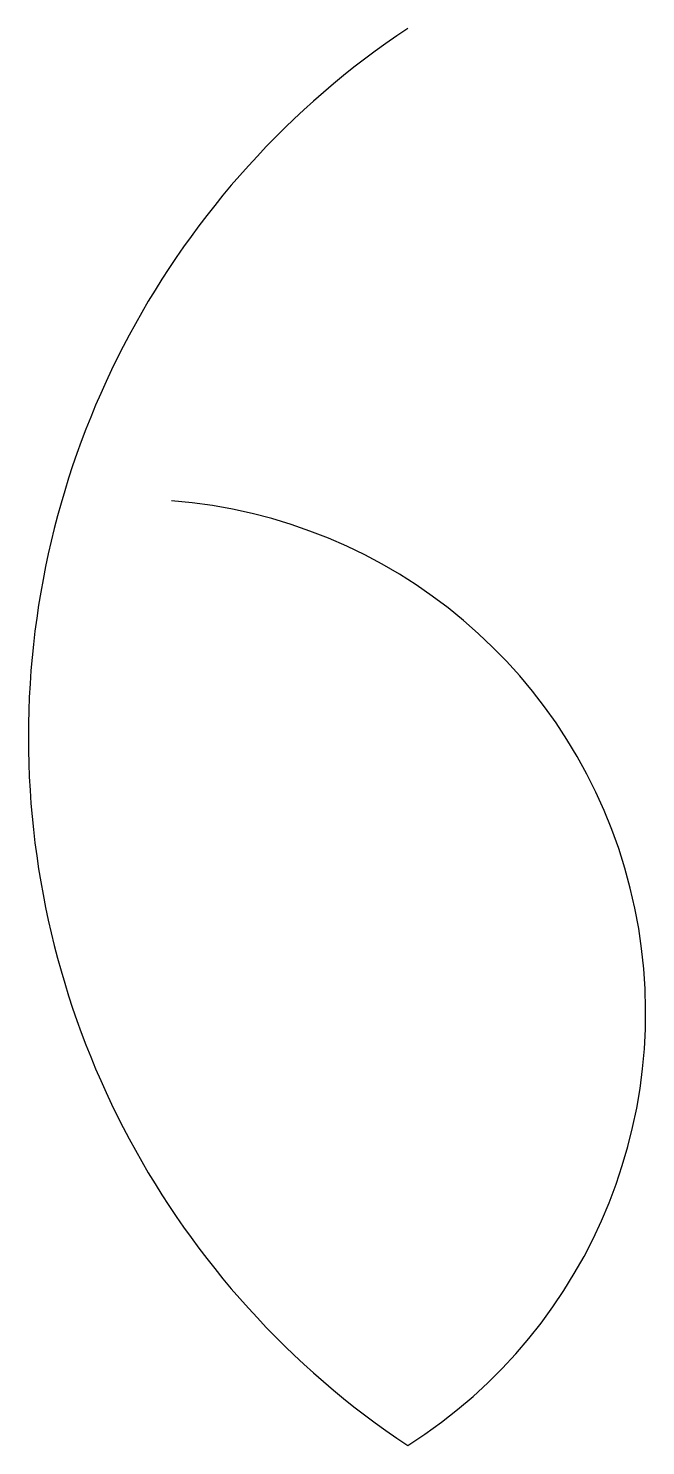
# Model space of a CAD drawing. Extents: x 23.9 to 50.1, y 30 to 90.
import ezdxf

# ---------------------------------------------------------------- set-up
doc = ezdxf.new("R2010")
doc.units = 0
doc.layers.get('0').update_dxf_attribs({"linetype": 'CONTINUOUS'})

msp = doc.modelspace()

# ---------------------------------------------------------------- linework, layer by layer
msp.add_lwpolyline([(40, 90, 0.535184), (40, 30, 0.720759), (30, 70)], format="xyb")

doc.saveas('drawing.dxf')
